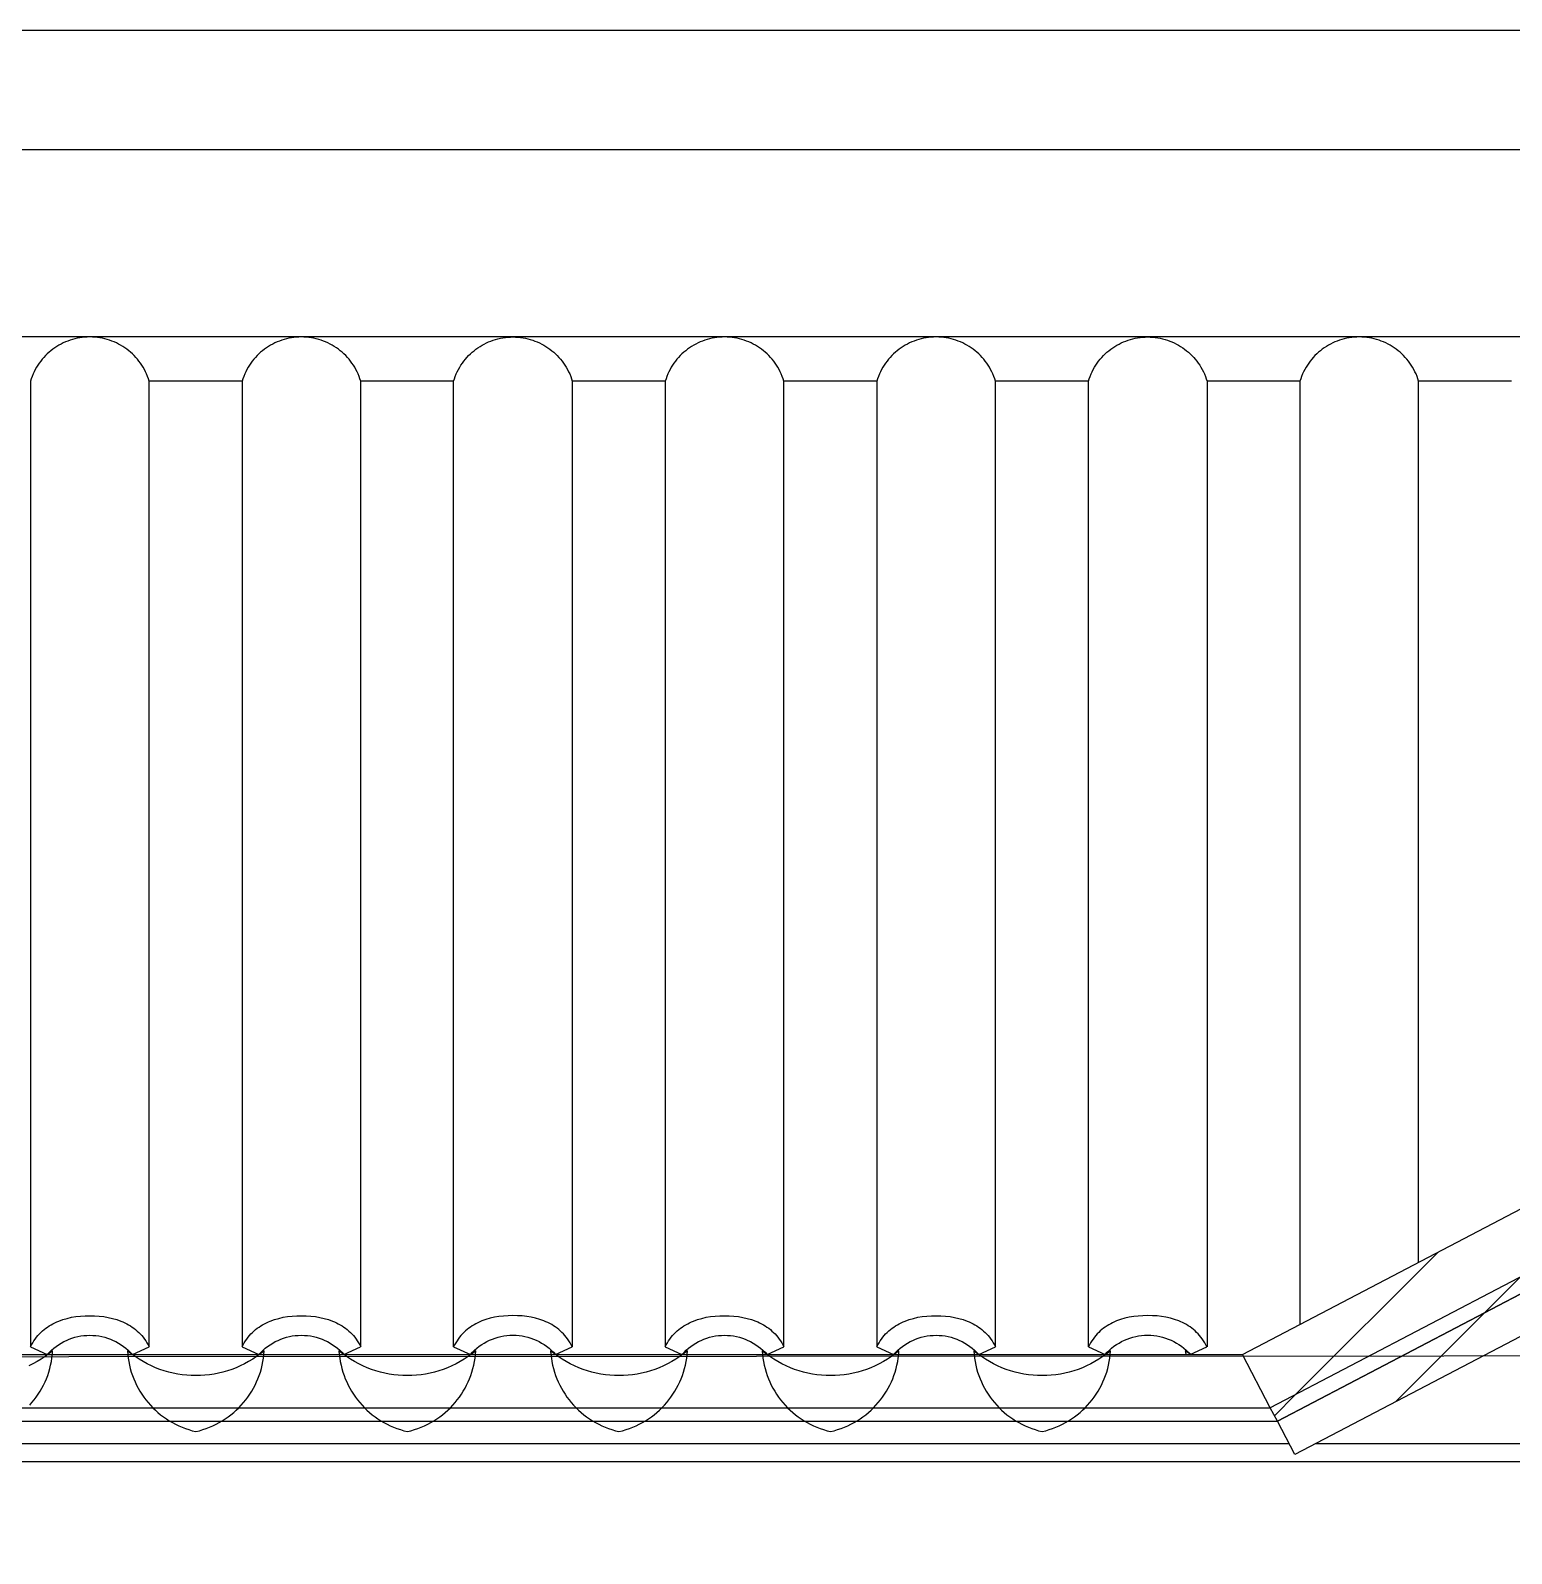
# Model space of a CAD drawing. Extents: x -20250 to 331240, y -699 to 63168.
# Drawn here: x 228946 to 231389, y 13707 to 16220 of the extents above; entities that cross this region are included whole.
import ezdxf

# ---------------------------------------------------------------- set-up
doc = ezdxf.new("R2010")
doc.units = 0
doc.header["$LTSCALE"] = 1000
doc.header["$MEASUREMENT"] = 0
for name, color, linetype in [('DOTE', 1, 'Continuous'), ('PUB_HATCH', 8, 'Continuous'), ('WALL', 9, 'Continuous')]:
    doc.layers.add(name, color=color, linetype=linetype)
doc.layers.add('瓦', color=7, linetype='Continuous', true_color=0x57e157)
pattern_1 = [(45, (-59853.03, 80703.54), (-88.388383, 88.388383), [])]

msp = doc.modelspace()

# ---------------------------------------------------------------- hatches: boundary and pattern name
at = {"layer": 'PUB_HATCH'}
h = msp.add_hatch(dxfattribs=at)
h.set_pattern_fill('普通砖', color=256, scale=50, style=0)
h.set_pattern_definition(pattern_1)
h.paths.add_polyline_path([(234018, 15435.5), (234047.9, 15435.5), (234047.9, 15460.6), (234018, 15460.6), (234018, 15707), (233668.4, 15707), (233668.4, 15325.5), (233130.8, 15041.6), (232515, 14724.1), (231520.7, 14225.2), (230990.9, 13948), (231002.5, 13925.7), (231532.2, 14202.9), (232526.4, 14701.7), (233142.7, 15019.5), (233668.4, 15296.8), (233668.4, 14233.7), (233668.4, 14165.1), (233668.4, 14161.2), (233671.3, 14162.2), (233675.6, 14163.4), (233680, 14164.4), (233684.5, 14165.2), (233689, 14165.8), (233693.6, 14166.2), (233698.2, 14166.3), (233702.9, 14166.2), (233707.5, 14165.8), (233712, 14165.2), (233716.5, 14164.4), (233720.8, 14163.4), (233725.1, 14162.2), (233729.3, 14160.8), (233733.5, 14159.2), (233737.5, 14157.3), (233741.4, 14155.3), (233745.2, 14153.2), (233748.8, 14150.8), (233752.4, 14148.3), (233755.8, 14145.6), (233759.1, 14142.7), (233762.2, 14139.7), (233765.2, 14136.6), (233768.1, 14133.3), (233770.8, 14129.9), (233773.3, 14126.3), (233775.7, 14122.7), (233777.8, 14118.9), (233779.8, 14115), (233781.6, 14111), (233783.3, 14106.8), (233784.7, 14102.7), (233785.9, 14098.3), (233786.9, 14094), (233787.7, 14089.5), (233788.3, 14085), (233788.7, 14080.4), (233788.8, 14075.7), (233788.7, 14071.1), (233788.3, 14066.5), (233787.7, 14062), (233786.9, 14057.5), (233785.9, 14053.1), (233784.7, 14048.8), (233783.3, 14044.6), (233781.6, 14040.5), (233779.8, 14036.5), (233777.8, 14032.6), (233775.7, 14028.8), (233773.3, 14025.2), (233770.8, 14021.6), (233768.1, 14018.2), (233765.2, 14014.9), (233762.2, 14011.7), (233759.1, 14008.7), (233755.8, 14005.9), (233752.4, 14003.2), (233748.8, 14000.7), (233745.2, 13998.3), (233741.4, 13996.2), (233737.5, 13994.2), (233733.5, 13992.3), (233729.3, 13990.7), (233725.1, 13989.3), (233720.8, 13988.1), (233716.5, 13987.1), (233712, 13986.2), (233707.5, 13985.7), (233702.9, 13985.3), (233698.2, 13985.2), (233693.6, 13985.3), (233689, 13985.7), (233684.5, 13986.2), (233680, 13987.1), (233675.6, 13988.1), (233671.3, 13989.3), (233668.4, 13990.3), (233668.4, 12933.6), (234018.1, 12933.6)])
h = msp.add_hatch(dxfattribs=at)
h.set_pattern_fill('普通砖', color=256, scale=50, style=0)
h.set_pattern_definition(pattern_1)
h.paths.add_polyline_path([(233668.4, 15325.5), (233668.4, 15438.9), (233084, 15128.9), (232470.1, 14812.4), (231475.6, 14313.4), (230945, 14035.7), (230990.9, 13948), (231520.7, 14225.2), (232515, 14724.1), (233130.8, 15041.6)])
h = msp.add_hatch(dxfattribs=at)
h.set_pattern_fill('普通砖', color=256, scale=50, style=0)
h.set_pattern_definition(pattern_1)
h.paths.add_polyline_path([(232920.1, 14547.4), (232714, 14569.8), (232523, 14562.3), (232247.7, 14517.4), (231532.2, 14202.9), (231002.5, 13925.7), (231031.2, 13871), (231559, 14147.2), (231577.7, 14155.4), (231578, 14155.6), (231581.9, 14157.6), (231585.9, 14159.4), (231590, 14161), (231591.9, 14161.6), (232259.8, 14455.2), (232261, 14458.2), (232262.8, 14462.2), (232264.8, 14466.1), (232267, 14469.8), (232269.3, 14473.5), (232271.8, 14477.1), (232274.5, 14480.5), (232277.4, 14483.8), (232280.4, 14486.9), (232283.5, 14489.9), (232286.8, 14492.8), (232290.2, 14495.5), (232293.8, 14498), (232297.5, 14500.3), (232301.2, 14502.5), (232305.1, 14504.5), (232309.2, 14506.3), (232313.3, 14508), (232317.5, 14509.4), (232321.8, 14510.6), (232326.1, 14511.6), (232330.6, 14512.4), (232335.1, 14513), (232339.7, 14513.3), (232344.4, 14513.5), (232349, 14513.3), (232353.6, 14513), (232358.2, 14512.4), (232362.6, 14511.6), (232367, 14510.6), (232371.3, 14509.4), (232375.5, 14508), (232379.6, 14506.3), (232383.6, 14504.5), (232387.5, 14502.5), (232391.3, 14500.3), (232395, 14498), (232398.5, 14495.5), (232401.9, 14492.8), (232405.2, 14489.9), (232408.4, 14486.9), (232411.4, 14483.8), (232413.1, 14481.8), (232529.2, 14500.7), (232711.9, 14507.9), (232907, 14486.6), (232909.7, 14490.3), (232912.4, 14493.8), (232915.3, 14497.1), (232918.3, 14500.2), (232921.4, 14503.2), (232924.7, 14506), (232928.1, 14508.7), (232931.7, 14511.2), (232935.3, 14513.6), (232939.1, 14515.8), (232943, 14517.8), (232947, 14519.6), (232951.2, 14521.2), (232955.4, 14522.7), (232959.7, 14523.9), (232964, 14524.9), (232968.5, 14525.7), (232973, 14526.2), (232977.6, 14526.6), (232982.3, 14526.7), (232986.9, 14526.6), (232991.5, 14526.2), (232995.1, 14525.8)])

# ---------------------------------------------------------------- linework, layer by layer
at = {"layer": 'DOTE', "elevation": 0}
for points in [[(236948.1, 16220.3), (221068.8, 16220.3)], [(236948.1, 14035.7), (221068.8, 14028.1)]]:
    msp.add_lwpolyline(points, dxfattribs=at)
at = {"layer": 'WALL'}
for points in [[(234018.1, 10577.2, 0), (234018, 15435.5, 0), (234047.9, 15435.5, 0), (234047.9, 15460.6, 0), (234018, 15460.6, 0), (234018, 15863.6, 0), (233506.4, 15863.6, 0), (233506.4, 16220.3, 0), (224929.8, 16220.3, 0)], [(231172.3, 7405.7, 0), (227462, 7405.7, 0), (227462, 10475.7, 0), (226768.6, 10879.8, 0), (226768.6, 10768.9, 0), (226682.5, 10768.9, 0), (226682.5, 11205.9, 0), (225724.6, 11205.9, 0), (225724.6, 11049.9, 0), (225638.5, 11049.9, 0), (225638.5, 11205.9, 0), (224793.9, 11205.9, 0), (224793.9, 7605.9, 0), (224444.3, 7605.9, 0), (224444.3, 15435.5, 0), (224414.5, 15435.5, 0), (224414.5, 15460.6, 0), (224444.3, 15460.6, 0), (224444.3, 15863.6, 0), (224567, 15863.6, 0), (224567, 16023.9, 0), (233506.4, 16023.9, 0)], [(234018, 15714.6, 0), (224444.3, 15714.6, 0)], [(234018, 15707, 0), (233668.4, 15707, 0), (233668.4, 15325.5, 0), (233130.8, 15041.6, 0), (232515, 14724.1, 0), (231520.7, 14225.2, 0), (230990.9, 13948, 0), (230945, 14035.7, 0), (231475.6, 14313.4, 0), (232470.1, 14812.4, 0), (233084, 15128.9, 0), (233668.4, 15438.9, 0)], [(232260.5, 14455.5, 0), (231559, 14147.2, 0), (231031.2, 13871, 0), (231002.5, 13925.7, 0), (231532.2, 14202.9, 0), (232247.7, 14517.4, 0), (232523, 14562.3, 0), (232714, 14569.8, 0), (232920.1, 14547.4, 0), (233096.1, 14496.8, 0), (233668.4, 14233.7, 0), (233668.4, 15296.8, 0), (233142.7, 15019.5, 0), (232526.4, 14701.7, 0), (231532.2, 14202.9, 0), (231002.5, 13925.7, 0), (230990.9, 13948, 0)], [(227489.4, 14035.7, 0), (230945, 14035.7, 0)], [(227443.5, 13948, 0), (230990.9, 13948, 0)], [(227431.9, 13925.7, 0), (231002.5, 13925.7, 0)], [(231022, 13888.5, 0), (227412.4, 13888.5, 0)], [(231565.8, 13888.5, 0), (231064.7, 13888.5, 0)], [(231565.8, 13858.6, 0), (227001.1, 13858.6, 0)]]:
    msp.add_polyline3d(points, dxfattribs=at)
at = {"layer": '瓦'}
for points in [[(229141.3, 14048.4, 0), (229141.3, 15641.8, 0), (229140, 15645.8, 0), (229138.6, 15649.7, 0), (229137, 15653.6, 0), (229135.2, 15657.3, 0), (229133.4, 15661, 0), (229131.3, 15664.6, 0), (229129.2, 15668, 0), (229126.9, 15671.4, 0), (229124.5, 15674.7, 0), (229122, 15677.8, 0), (229119.3, 15680.9, 0), (229116.5, 15683.8, 0), (229113.7, 15686.7, 0), (229110.7, 15689.3, 0), (229107.6, 15691.9, 0), (229104.4, 15694.4, 0), (229101.1, 15696.7, 0), (229097.8, 15698.9, 0), (229094.3, 15701, 0), (229090.8, 15703, 0), (229087.2, 15704.7, 0), (229083.5, 15706.4, 0), (229079.7, 15707.9, 0), (229075.9, 15709.3, 0), (229072, 15710.5, 0), (229068.1, 15711.6, 0), (229064.1, 15712.5, 0), (229060, 15713.2, 0), (229056, 15713.8, 0), (229051.8, 15714.2, 0), (229047.6, 15714.5, 0), (229043.4, 15714.6, 0), (229039.2, 15714.5, 0), (229035, 15714.2, 0), (229030.9, 15713.8, 0), (229026.8, 15713.2, 0), (229022.8, 15712.5, 0), (229018.8, 15711.6, 0), (229014.8, 15710.5, 0), (229010.9, 15709.3, 0), (229007.1, 15707.9, 0), (229003.4, 15706.4, 0), (228999.7, 15704.7, 0), (228996.1, 15703, 0), (228992.5, 15701, 0), (228989.1, 15698.9, 0), (228985.7, 15696.7, 0), (228982.4, 15694.4, 0), (228979.3, 15691.9, 0), (228976.2, 15689.3, 0), (228973.2, 15686.7, 0), (228970.3, 15683.8, 0), (228967.6, 15680.9, 0), (228964.9, 15677.8, 0), (228962.4, 15674.7, 0), (228960, 15671.4, 0), (228957.7, 15668, 0), (228955.5, 15664.6, 0), (228953.5, 15661, 0), (228951.6, 15657.3, 0), (228949.9, 15653.6, 0), (228948.3, 15649.7, 0), (228946.8, 15645.8, 0), (228945.5, 15641.8, 0), (228945.5, 14048.4, 0), (228947.3, 14051.9, 0), (228949.2, 14055.2, 0), (228951.2, 14058.4, 0), (228953.3, 14061.4, 0), (228955.5, 14064.3, 0), (228957.7, 14067.1, 0), (228960.2, 14069.8, 0), (228962.6, 14072.3, 0), (228965.2, 14074.7, 0), (228967.9, 14077, 0), (228970.7, 14079.2, 0), (228973.5, 14081.2, 0), (228976.4, 14083.2, 0), (228979.5, 14085, 0), (228982.5, 14086.7, 0), (228985.7, 14088.2, 0), (228988.9, 14089.7, 0), (228992.2, 14091.1, 0), (228999, 14093.5, 0), (229005.9, 14095.5, 0), (229013.1, 14097.2, 0), (229020.5, 14098.4, 0), (229028, 14099.2, 0), (229035.7, 14099.7, 0), (229043.5, 14099.9, 0), (229051.2, 14099.7, 0), (229058.9, 14099.2, 0), (229066.4, 14098.4, 0), (229073.8, 14097.1, 0), (229081, 14095.5, 0), (229088, 14093.5, 0), (229094.7, 14091.1, 0), (229098, 14089.7, 0), (229101.2, 14088.2, 0), (229104.4, 14086.6, 0), (229107.5, 14084.9, 0), (229110.5, 14083.1, 0), (229113.4, 14081.1, 0), (229116.2, 14079.1, 0), (229119, 14076.9, 0), (229121.7, 14074.6, 0), (229124.2, 14072.2, 0), (229126.7, 14069.7, 0), (229129.1, 14067, 0), (229131.4, 14064.2, 0), (229133.6, 14061.3, 0), (229135.7, 14058.2, 0), (229137.7, 14055.1, 0), (229139.5, 14051.7, 0), (229141.3, 14048.3, 0)], [(229490.4, 14048.4, 0), (229490.4, 15641.8, 0), (229489.1, 15645.8, 0), (229487.6, 15649.7, 0), (229486, 15653.6, 0), (229484.3, 15657.3, 0), (229482.4, 15661, 0), (229480.4, 15664.6, 0), (229478.2, 15668, 0), (229475.9, 15671.4, 0), (229473.5, 15674.7, 0), (229471, 15677.8, 0), (229468.3, 15680.9, 0), (229465.6, 15683.8, 0), (229462.7, 15686.7, 0), (229459.7, 15689.3, 0), (229456.6, 15691.9, 0), (229453.5, 15694.4, 0), (229450.2, 15696.7, 0), (229446.8, 15698.9, 0), (229443.4, 15701, 0), (229439.8, 15703, 0), (229436.2, 15704.7, 0), (229432.5, 15706.4, 0), (229428.8, 15707.9, 0), (229425, 15709.3, 0), (229421.1, 15710.5, 0), (229417.1, 15711.6, 0), (229413.1, 15712.5, 0), (229409.1, 15713.2, 0), (229405, 15713.8, 0), (229400.9, 15714.2, 0), (229396.7, 15714.5, 0), (229392.5, 15714.6, 0), (229388.3, 15714.5, 0), (229384.1, 15714.2, 0), (229380, 15713.8, 0), (229375.9, 15713.2, 0), (229371.8, 15712.5, 0), (229367.8, 15711.6, 0), (229363.9, 15710.5, 0), (229360, 15709.3, 0), (229356.2, 15707.9, 0), (229352.4, 15706.4, 0), (229348.7, 15704.7, 0), (229345.1, 15703, 0), (229341.6, 15701, 0), (229338.1, 15698.9, 0), (229334.8, 15696.7, 0), (229331.5, 15694.4, 0), (229328.3, 15691.9, 0), (229325.2, 15689.3, 0), (229322.2, 15686.7, 0), (229319.4, 15683.8, 0), (229316.6, 15680.9, 0), (229314, 15677.8, 0), (229311.4, 15674.7, 0), (229309, 15671.4, 0), (229306.7, 15668, 0), (229304.6, 15664.6, 0), (229302.6, 15661, 0), (229300.7, 15657.3, 0), (229298.9, 15653.6, 0), (229297.3, 15649.7, 0), (229295.9, 15645.8, 0), (229294.6, 15641.8, 0), (229294.6, 14048.4, 0), (229296.4, 14051.9, 0), (229298.2, 14055.2, 0), (229300.2, 14058.4, 0), (229302.3, 14061.4, 0), (229304.5, 14064.3, 0), (229306.8, 14067.1, 0), (229309.2, 14069.8, 0), (229311.7, 14072.3, 0), (229314.3, 14074.7, 0), (229317, 14077, 0), (229319.7, 14079.2, 0), (229322.6, 14081.2, 0), (229325.5, 14083.2, 0), (229328.5, 14085, 0), (229331.6, 14086.7, 0), (229334.7, 14088.2, 0), (229338, 14089.7, 0), (229341.2, 14091.1, 0), (229348, 14093.5, 0), (229355, 14095.5, 0), (229362.2, 14097.2, 0), (229369.5, 14098.4, 0), (229377.1, 14099.2, 0), (229384.7, 14099.7, 0), (229392.5, 14099.9, 0), (229400.3, 14099.7, 0), (229407.9, 14099.2, 0), (229415.5, 14098.4, 0), (229422.8, 14097.1, 0), (229430, 14095.5, 0), (229437, 14093.5, 0), (229443.8, 14091.1, 0), (229447.1, 14089.7, 0), (229450.3, 14088.2, 0), (229453.4, 14086.6, 0), (229456.5, 14084.9, 0), (229459.5, 14083.1, 0), (229462.4, 14081.1, 0), (229465.3, 14079.1, 0), (229468, 14076.9, 0), (229470.7, 14074.6, 0), (229473.3, 14072.2, 0), (229475.8, 14069.7, 0), (229478.2, 14067, 0), (229480.5, 14064.2, 0), (229482.7, 14061.3, 0), (229484.7, 14058.2, 0), (229486.7, 14055.1, 0), (229488.6, 14051.7, 0), (229490.3, 14048.3, 0)], [(229643.6, 14048.5, 0), (229671.2, 14035.9, 0), (229674.6, 14039.6, 0), (229678.2, 14043.1, 0), (229682, 14046.3, 0), (229685.9, 14049.4, 0), (229690, 14052.2, 0), (229694.2, 14054.8, 0), (229698.5, 14057.2, 0), (229702.9, 14059.4, 0), (229707.5, 14061.3, 0), (229712.1, 14063, 0), (229716.9, 14064.4, 0), (229721.7, 14065.6, 0), (229726.5, 14066.5, 0), (229731.5, 14067.2, 0), (229736.5, 14067.6, 0), (229741.5, 14067.7, 0), (229746.5, 14067.6, 0), (229751.5, 14067.2, 0), (229756.5, 14066.5, 0), (229761.3, 14065.6, 0), (229766.1, 14064.4, 0), (229770.9, 14063, 0), (229775.5, 14061.3, 0), (229780, 14059.4, 0), (229784.5, 14057.2, 0), (229788.8, 14054.8, 0), (229793, 14052.2, 0), (229797, 14049.4, 0), (229801, 14046.3, 0), (229804.7, 14043.1, 0), (229808.3, 14039.6, 0), (229811.7, 14035.9, 0), (229839.3, 14048.5, 0), (229837.5, 14052, 0), (229835.6, 14055.3, 0), (229833.7, 14058.5, 0), (229831.6, 14061.5, 0), (229829.4, 14064.4, 0), (229827.1, 14067.2, 0), (229824.7, 14069.9, 0), (229822.2, 14072.4, 0), (229819.6, 14074.8, 0), (229816.9, 14077.1, 0), (229814.2, 14079.3, 0), (229811.3, 14081.3, 0), (229808.4, 14083.2, 0), (229805.4, 14085.1, 0), (229802.3, 14086.8, 0), (229799.2, 14088.4, 0), (229795.9, 14089.8, 0), (229792.6, 14091.2, 0), (229785.9, 14093.7, 0), (229778.9, 14095.7, 0), (229771.7, 14097.3, 0), (229764.3, 14098.5, 0), (229756.8, 14099.4, 0), (229749.2, 14099.9, 0), (229741.4, 14100, 0), (229733.6, 14099.9, 0), (229725.9, 14099.3, 0), (229718.4, 14098.5, 0), (229711, 14097.2, 0), (229703.9, 14095.6, 0), (229696.9, 14093.6, 0), (229690.1, 14091.2, 0), (229686.8, 14089.8, 0), (229683.6, 14088.3, 0), (229680.5, 14086.7, 0), (229677.4, 14085, 0), (229674.4, 14083.2, 0), (229671.5, 14081.2, 0), (229668.6, 14079.2, 0), (229665.9, 14077, 0), (229663.2, 14074.7, 0), (229660.6, 14072.3, 0), (229658.1, 14069.8, 0), (229655.7, 14067.2, 0), (229653.5, 14064.3, 0), (229651.3, 14061.4, 0), (229649.2, 14058.4, 0), (229647.2, 14055.2, 0), (229645.3, 14051.9, 0), (229643.6, 14048.4, 0), (229643.6, 15641.8, 0), (229644.9, 15645.8, 0), (229646.3, 15649.7, 0), (229647.9, 15653.6, 0), (229649.7, 15657.3, 0), (229651.6, 15661, 0), (229653.6, 15664.6, 0), (229655.7, 15668, 0), (229658, 15671.4, 0), (229660.5, 15674.7, 0), (229663, 15677.8, 0), (229665.6, 15680.9, 0), (229668.4, 15683.8, 0), (229671.3, 15686.7, 0), (229674.2, 15689.3, 0), (229677.3, 15691.9, 0), (229680.5, 15694.4, 0), (229683.8, 15696.7, 0), (229687.2, 15698.9, 0), (229690.6, 15701, 0), (229694.1, 15703, 0), (229697.7, 15704.7, 0), (229701.4, 15706.4, 0), (229705.2, 15707.9, 0), (229709, 15709.3, 0), (229712.9, 15710.5, 0), (229716.8, 15711.6, 0), (229720.8, 15712.5, 0), (229724.9, 15713.2, 0), (229729, 15713.8, 0), (229733.1, 15714.2, 0), (229737.3, 15714.5, 0), (229741.5, 15714.6, 0), (229745.7, 15714.5, 0), (229749.9, 15714.2, 0), (229754, 15713.8, 0), (229758.1, 15713.2, 0), (229762.2, 15712.5, 0), (229766.2, 15711.6, 0), (229770.1, 15710.5, 0), (229774, 15709.3, 0), (229777.8, 15707.9, 0), (229781.6, 15706.4, 0), (229785.3, 15704.7, 0), (229788.9, 15703, 0), (229792.4, 15701, 0), (229795.9, 15698.9, 0), (229799.2, 15696.7, 0), (229802.5, 15694.4, 0), (229805.7, 15691.9, 0), (229808.7, 15689.3, 0), (229811.7, 15686.7, 0), (229814.6, 15683.8, 0), (229817.4, 15680.9, 0), (229820, 15677.8, 0), (229822.6, 15674.7, 0), (229825, 15671.4, 0), (229827.2, 15668, 0), (229829.4, 15664.6, 0), (229831.4, 15661, 0), (229833.3, 15657.3, 0), (229835.1, 15653.6, 0), (229836.7, 15649.7, 0), (229838.1, 15645.8, 0), (229839.4, 15641.8, 0), (229839.4, 14048.4, 0)], [(230188.5, 14048.4, 0), (230188.5, 15641.8, 0), (230187.2, 15645.8, 0), (230185.7, 15649.7, 0), (230184.1, 15653.6, 0), (230182.4, 15657.3, 0), (230180.5, 15661, 0), (230178.5, 15664.6, 0), (230176.3, 15668, 0), (230174, 15671.4, 0), (230171.6, 15674.7, 0), (230169.1, 15677.8, 0), (230166.4, 15680.9, 0), (230163.7, 15683.8, 0), (230160.8, 15686.7, 0), (230157.8, 15689.3, 0), (230154.7, 15691.9, 0), (230151.6, 15694.4, 0), (230148.3, 15696.7, 0), (230144.9, 15698.9, 0), (230141.5, 15701, 0), (230137.9, 15703, 0), (230134.3, 15704.7, 0), (230130.6, 15706.4, 0), (230126.9, 15707.9, 0), (230123.1, 15709.3, 0), (230119.2, 15710.5, 0), (230115.2, 15711.6, 0), (230111.2, 15712.5, 0), (230107.2, 15713.2, 0), (230103.1, 15713.8, 0), (230099, 15714.2, 0), (230094.8, 15714.5, 0), (230090.6, 15714.6, 0), (230086.4, 15714.5, 0), (230082.2, 15714.2, 0), (230078, 15713.8, 0), (230074, 15713.2, 0), (230069.9, 15712.5, 0), (230065.9, 15711.6, 0), (230062, 15710.5, 0), (230058.1, 15709.3, 0), (230054.2, 15707.9, 0), (230050.5, 15706.4, 0), (230046.8, 15704.7, 0), (230043.2, 15703, 0), (230039.7, 15701, 0), (230036.2, 15698.9, 0), (230032.9, 15696.7, 0), (230029.6, 15694.4, 0), (230026.4, 15691.9, 0), (230023.3, 15689.3, 0), (230020.3, 15686.7, 0), (230017.5, 15683.8, 0), (230014.7, 15680.9, 0), (230012.1, 15677.8, 0), (230009.5, 15674.7, 0), (230007.1, 15671.4, 0), (230004.8, 15668, 0), (230002.7, 15664.6, 0), (230000.7, 15661, 0), (229998.8, 15657.3, 0), (229997, 15653.6, 0), (229995.4, 15649.7, 0), (229994, 15645.8, 0), (229992.7, 15641.8, 0), (229992.7, 14048.4, 0), (229994.5, 14051.9, 0), (229996.3, 14055.2, 0), (229998.3, 14058.4, 0), (230000.4, 14061.4, 0), (230002.6, 14064.3, 0), (230004.9, 14067.1, 0), (230007.3, 14069.8, 0), (230009.8, 14072.3, 0), (230012.4, 14074.7, 0), (230015, 14077, 0), (230017.8, 14079.2, 0), (230020.7, 14081.2, 0), (230023.6, 14083.2, 0), (230026.6, 14085, 0), (230029.7, 14086.7, 0), (230032.8, 14088.2, 0), (230036, 14089.7, 0), (230039.3, 14091.1, 0), (230046.1, 14093.5, 0), (230053.1, 14095.5, 0), (230060.3, 14097.2, 0), (230067.6, 14098.4, 0), (230075.2, 14099.2, 0), (230082.8, 14099.7, 0), (230090.6, 14099.9, 0), (230098.4, 14099.7, 0), (230106, 14099.2, 0), (230113.6, 14098.4, 0), (230120.9, 14097.1, 0), (230128.1, 14095.5, 0), (230135.1, 14093.5, 0), (230141.9, 14091.1, 0), (230145.2, 14089.7, 0), (230148.4, 14088.2, 0), (230151.5, 14086.6, 0), (230154.6, 14084.9, 0), (230157.6, 14083.1, 0), (230160.5, 14081.1, 0), (230163.4, 14079.1, 0), (230166.1, 14076.9, 0), (230168.8, 14074.6, 0), (230171.4, 14072.2, 0), (230173.9, 14069.7, 0), (230176.2, 14067, 0), (230178.5, 14064.2, 0), (230180.7, 14061.3, 0), (230182.8, 14058.2, 0), (230184.8, 14055.1, 0), (230186.7, 14051.7, 0), (230188.4, 14048.3, 0)], [(230537.5, 14048.4, 0), (230537.5, 15641.8, 0), (230536.2, 15645.8, 0), (230534.8, 15649.7, 0), (230533.2, 15653.6, 0), (230531.4, 15657.3, 0), (230529.5, 15661, 0), (230527.5, 15664.6, 0), (230525.4, 15668, 0), (230523.1, 15671.4, 0), (230520.7, 15674.7, 0), (230518.1, 15677.8, 0), (230515.5, 15680.9, 0), (230512.7, 15683.8, 0), (230509.8, 15686.7, 0), (230506.9, 15689.3, 0), (230503.8, 15691.9, 0), (230500.6, 15694.4, 0), (230497.3, 15696.7, 0), (230494, 15698.9, 0), (230490.5, 15701, 0), (230487, 15703, 0), (230483.4, 15704.7, 0), (230479.7, 15706.4, 0), (230475.9, 15707.9, 0), (230472.1, 15709.3, 0), (230468.2, 15710.5, 0), (230464.3, 15711.6, 0), (230460.3, 15712.5, 0), (230456.2, 15713.2, 0), (230452.1, 15713.8, 0), (230448, 15714.2, 0), (230443.8, 15714.5, 0), (230439.6, 15714.6, 0), (230435.4, 15714.5, 0), (230431.2, 15714.2, 0), (230427.1, 15713.8, 0), (230423, 15713.2, 0), (230418.9, 15712.5, 0), (230415, 15711.6, 0), (230411, 15710.5, 0), (230407.1, 15709.3, 0), (230403.3, 15707.9, 0), (230399.5, 15706.4, 0), (230395.9, 15704.7, 0), (230392.2, 15703, 0), (230388.7, 15701, 0), (230385.3, 15698.9, 0), (230381.9, 15696.7, 0), (230378.6, 15694.4, 0), (230375.5, 15691.9, 0), (230372.4, 15689.3, 0), (230369.4, 15686.7, 0), (230366.5, 15683.8, 0), (230363.7, 15680.9, 0), (230361.1, 15677.8, 0), (230358.6, 15674.7, 0), (230356.2, 15671.4, 0), (230353.9, 15668, 0), (230351.7, 15664.6, 0), (230349.7, 15661, 0), (230347.8, 15657.3, 0), (230346.1, 15653.6, 0), (230344.5, 15649.7, 0), (230343, 15645.8, 0), (230341.7, 15641.8, 0), (230341.7, 14048.4, 0), (230343.5, 14051.9, 0), (230345.4, 14055.2, 0), (230347.4, 14058.4, 0), (230349.5, 14061.4, 0), (230351.6, 14064.3, 0), (230353.9, 14067.1, 0), (230356.3, 14069.8, 0), (230358.8, 14072.3, 0), (230361.4, 14074.7, 0), (230364.1, 14077, 0), (230366.9, 14079.2, 0), (230369.7, 14081.2, 0), (230372.6, 14083.2, 0), (230375.6, 14085, 0), (230378.7, 14086.7, 0), (230381.9, 14088.2, 0), (230385.1, 14089.7, 0), (230388.4, 14091.1, 0), (230395.1, 14093.5, 0), (230402.1, 14095.5, 0), (230409.3, 14097.2, 0), (230416.7, 14098.4, 0), (230424.2, 14099.2, 0), (230431.9, 14099.7, 0), (230439.6, 14099.9, 0), (230447.4, 14099.7, 0), (230455.1, 14099.2, 0), (230462.6, 14098.4, 0), (230470, 14097.1, 0), (230477.2, 14095.5, 0), (230484.2, 14093.5, 0), (230490.9, 14091.1, 0), (230494.2, 14089.7, 0), (230497.4, 14088.2, 0), (230500.6, 14086.6, 0), (230503.6, 14084.9, 0), (230506.6, 14083.1, 0), (230509.6, 14081.1, 0), (230512.4, 14079.1, 0), (230515.2, 14076.9, 0), (230517.8, 14074.6, 0), (230520.4, 14072.2, 0), (230522.9, 14069.7, 0), (230525.3, 14067, 0), (230527.6, 14064.2, 0), (230529.8, 14061.3, 0), (230531.9, 14058.2, 0), (230533.9, 14055.1, 0), (230535.7, 14051.7, 0), (230537.5, 14048.3, 0)], [(230690.8, 14048.5, 0), (230718.4, 14035.9, 0), (230721.8, 14039.6, 0), (230725.4, 14043.1, 0), (230729.1, 14046.3, 0), (230733, 14049.4, 0), (230737.1, 14052.2, 0), (230741.3, 14054.8, 0), (230745.6, 14057.2, 0), (230750.1, 14059.4, 0), (230754.6, 14061.3, 0), (230759.3, 14063, 0), (230764, 14064.4, 0), (230768.8, 14065.6, 0), (230773.7, 14066.5, 0), (230778.6, 14067.2, 0), (230783.6, 14067.6, 0), (230788.6, 14067.7, 0), (230793.7, 14067.6, 0), (230798.7, 14067.2, 0), (230803.6, 14066.5, 0), (230808.5, 14065.6, 0), (230813.3, 14064.4, 0), (230818, 14063, 0), (230822.6, 14061.3, 0), (230827.2, 14059.4, 0), (230831.6, 14057.2, 0), (230835.9, 14054.8, 0), (230840.1, 14052.2, 0), (230844.2, 14049.4, 0), (230848.1, 14046.3, 0), (230851.9, 14043.1, 0), (230855.5, 14039.6, 0), (230858.9, 14035.9, 0), (230886.4, 14048.5, 0), (230884.7, 14052, 0), (230882.8, 14055.3, 0), (230880.8, 14058.5, 0), (230878.7, 14061.5, 0), (230876.5, 14064.4, 0), (230874.2, 14067.2, 0), (230871.8, 14069.9, 0), (230869.3, 14072.4, 0), (230866.7, 14074.8, 0), (230864.1, 14077.1, 0), (230861.3, 14079.3, 0), (230858.5, 14081.3, 0), (230855.5, 14083.2, 0), (230852.5, 14085.1, 0), (230849.4, 14086.8, 0), (230846.3, 14088.4, 0), (230843.1, 14089.8, 0), (230839.8, 14091.2, 0), (230833, 14093.7, 0), (230826, 14095.7, 0), (230818.8, 14097.3, 0), (230811.5, 14098.5, 0), (230804, 14099.4, 0), (230796.3, 14099.9, 0), (230788.5, 14100, 0), (230780.7, 14099.9, 0), (230773.1, 14099.3, 0), (230765.5, 14098.5, 0), (230758.2, 14097.2, 0), (230751, 14095.6, 0), (230744, 14093.6, 0), (230737.3, 14091.2, 0), (230734, 14089.8, 0), (230730.8, 14088.3, 0), (230727.6, 14086.7, 0), (230724.5, 14085, 0), (230721.5, 14083.2, 0), (230718.6, 14081.2, 0), (230715.8, 14079.2, 0), (230713, 14077, 0), (230710.3, 14074.7, 0), (230707.8, 14072.3, 0), (230705.3, 14069.8, 0), (230702.9, 14067.2, 0), (230700.6, 14064.3, 0), (230698.4, 14061.4, 0), (230696.3, 14058.4, 0), (230694.3, 14055.2, 0), (230692.5, 14051.9, 0), (230690.7, 14048.4, 0), (230690.7, 15641.8, 0), (230692, 15645.8, 0), (230693.5, 15649.7, 0), (230695.1, 15653.6, 0), (230696.8, 15657.3, 0), (230698.7, 15661, 0), (230700.7, 15664.6, 0), (230702.9, 15668, 0), (230705.2, 15671.4, 0), (230707.6, 15674.7, 0), (230710.1, 15677.8, 0), (230712.8, 15680.9, 0), (230715.5, 15683.8, 0), (230718.4, 15686.7, 0), (230721.4, 15689.3, 0), (230724.5, 15691.9, 0), (230727.7, 15694.4, 0), (230730.9, 15696.7, 0), (230734.3, 15698.9, 0), (230737.7, 15701, 0), (230741.3, 15703, 0), (230744.9, 15704.7, 0), (230748.6, 15706.4, 0), (230752.3, 15707.9, 0), (230756.2, 15709.3, 0), (230760, 15710.5, 0), (230764, 15711.6, 0), (230768, 15712.5, 0), (230772, 15713.2, 0), (230776.1, 15713.8, 0), (230780.2, 15714.2, 0), (230784.4, 15714.5, 0), (230788.6, 15714.6, 0), (230792.9, 15714.5, 0), (230797, 15714.2, 0), (230801.2, 15713.8, 0), (230805.3, 15713.2, 0), (230809.3, 15712.5, 0), (230813.3, 15711.6, 0), (230817.2, 15710.5, 0), (230821.1, 15709.3, 0), (230825, 15707.9, 0), (230828.7, 15706.4, 0), (230832.4, 15704.7, 0), (230836, 15703, 0), (230839.5, 15701, 0), (230843, 15698.9, 0), (230846.4, 15696.7, 0), (230849.6, 15694.4, 0), (230852.8, 15691.9, 0), (230855.9, 15689.3, 0), (230858.9, 15686.7, 0), (230861.7, 15683.8, 0), (230864.5, 15680.9, 0), (230867.2, 15677.8, 0), (230869.7, 15674.7, 0), (230872.1, 15671.4, 0), (230874.4, 15668, 0), (230876.5, 15664.6, 0), (230878.6, 15661, 0), (230880.5, 15657.3, 0), (230882.2, 15653.6, 0), (230883.8, 15649.7, 0), (230885.2, 15645.8, 0), (230886.5, 15641.8, 0), (230886.5, 14048.4, 0)], [(231235.6, 14187.8, 0), (231235.6, 15641.8, 0), (231234.3, 15645.8, 0), (231232.9, 15649.7, 0), (231231.3, 15653.6, 0), (231229.5, 15657.3, 0), (231227.6, 15661, 0), (231225.6, 15664.6, 0), (231223.5, 15668, 0), (231221.2, 15671.4, 0), (231218.8, 15674.7, 0), (231216.2, 15677.8, 0), (231213.6, 15680.9, 0), (231210.8, 15683.8, 0), (231207.9, 15686.7, 0), (231205, 15689.3, 0), (231201.9, 15691.9, 0), (231198.7, 15694.4, 0), (231195.4, 15696.7, 0), (231192.1, 15698.9, 0), (231188.6, 15701, 0), (231185.1, 15703, 0), (231181.5, 15704.7, 0), (231177.8, 15706.4, 0), (231174, 15707.9, 0), (231170.2, 15709.3, 0), (231166.3, 15710.5, 0), (231162.4, 15711.6, 0), (231158.4, 15712.5, 0), (231154.3, 15713.2, 0), (231150.2, 15713.8, 0), (231146.1, 15714.2, 0), (231141.9, 15714.5, 0), (231137.7, 15714.6, 0), (231133.5, 15714.5, 0), (231129.3, 15714.2, 0), (231125.2, 15713.8, 0), (231121.1, 15713.2, 0), (231117, 15712.5, 0), (231113, 15711.6, 0), (231109.1, 15710.5, 0), (231105.2, 15709.3, 0), (231101.4, 15707.9, 0), (231097.6, 15706.4, 0), (231094, 15704.7, 0), (231090.3, 15703, 0), (231086.8, 15701, 0), (231083.4, 15698.9, 0), (231080, 15696.7, 0), (231076.7, 15694.4, 0), (231073.5, 15691.9, 0), (231070.5, 15689.3, 0), (231067.5, 15686.7, 0), (231064.6, 15683.8, 0), (231061.8, 15680.9, 0), (231059.2, 15677.8, 0), (231056.7, 15674.7, 0), (231054.2, 15671.4, 0), (231052, 15668, 0), (231049.8, 15664.6, 0), (231047.8, 15661, 0), (231045.9, 15657.3, 0), (231044.2, 15653.6, 0), (231042.6, 15649.7, 0), (231041.1, 15645.8, 0), (231039.8, 15641.8, 0), (231039.8, 14085.4, 0)], [(229294.5, 15641.8, 0), (229141.3, 15641.8, 0)], [(229643.6, 15641.8, 0), (229490.4, 15641.8, 0)], [(229992.6, 15641.8, 0), (229839.4, 15641.8, 0)], [(230341.7, 15641.8, 0), (230188.5, 15641.8, 0)], [(230690.7, 15641.8, 0), (230537.5, 15641.8, 0)], [(231039.8, 15641.8, 0), (230886.5, 15641.8, 0)], [(231388.8, 15641.8, 0), (231235.6, 15641.8, 0)], [(228945.5, 14048.4, 0), (228973.1, 14035.7, 0), (228976.5, 14039.4, 0), (228980.1, 14042.9, 0), (228983.9, 14046.2, 0), (228987.8, 14049.2, 0), (228991.9, 14052.1, 0), (228996.1, 14054.7, 0), (229000.4, 14057.1, 0), (229004.8, 14059.2, 0), (229009.4, 14061.2, 0), (229014, 14062.8, 0), (229018.7, 14064.3, 0), (229023.6, 14065.4, 0), (229028.4, 14066.4, 0), (229033.4, 14067, 0), (229038.4, 14067.4, 0), (229043.4, 14067.6, 0), (229048.4, 14067.4, 0), (229053.4, 14067, 0), (229058.3, 14066.4, 0), (229063.2, 14065.4, 0), (229068, 14064.3, 0), (229072.8, 14062.8, 0), (229077.4, 14061.2, 0), (229082, 14059.2, 0), (229086.4, 14057.1, 0), (229090.7, 14054.7, 0), (229094.9, 14052.1, 0), (229099, 14049.2, 0), (229102.9, 14046.2, 0), (229106.7, 14042.9, 0), (229110.2, 14039.5, 0), (229113.7, 14035.7, 0), (229141.2, 14048.4, 0)], [(229294.6, 14048.4, 0), (229322.2, 14035.7, 0), (229325.6, 14039.4, 0), (229329.2, 14042.9, 0), (229332.9, 14046.2, 0), (229336.8, 14049.2, 0), (229340.9, 14052.1, 0), (229345.1, 14054.7, 0), (229349.4, 14057.1, 0), (229353.9, 14059.2, 0), (229358.4, 14061.2, 0), (229363.1, 14062.8, 0), (229367.8, 14064.3, 0), (229372.6, 14065.4, 0), (229377.5, 14066.4, 0), (229382.4, 14067, 0), (229387.4, 14067.4, 0), (229392.4, 14067.6, 0), (229397.5, 14067.4, 0), (229402.5, 14067, 0), (229407.4, 14066.4, 0), (229412.3, 14065.4, 0), (229417.1, 14064.3, 0), (229421.8, 14062.8, 0), (229426.5, 14061.2, 0), (229431, 14059.2, 0), (229435.4, 14057.1, 0), (229439.8, 14054.7, 0), (229444, 14052.1, 0), (229448, 14049.2, 0), (229451.9, 14046.2, 0), (229455.7, 14042.9, 0), (229459.3, 14039.5, 0), (229462.7, 14035.7, 0), (229490.2, 14048.4, 0)], [(229992.7, 14048.4, 0), (230020.2, 14035.7, 0), (230023.7, 14039.4, 0), (230027.3, 14042.9, 0), (230031, 14046.2, 0), (230034.9, 14049.2, 0), (230039, 14052.1, 0), (230043.2, 14054.7, 0), (230047.5, 14057.1, 0), (230052, 14059.2, 0), (230056.5, 14061.2, 0), (230061.2, 14062.8, 0), (230065.9, 14064.3, 0), (230070.7, 14065.4, 0), (230075.6, 14066.4, 0), (230080.5, 14067, 0), (230085.5, 14067.4, 0), (230090.5, 14067.6, 0), (230095.6, 14067.4, 0), (230100.5, 14067, 0), (230105.5, 14066.4, 0), (230110.4, 14065.4, 0), (230115.2, 14064.3, 0), (230119.9, 14062.8, 0), (230124.5, 14061.2, 0), (230129.1, 14059.2, 0), (230133.5, 14057.1, 0), (230137.9, 14054.7, 0), (230142.1, 14052.1, 0), (230146.1, 14049.2, 0), (230150, 14046.2, 0), (230153.8, 14042.9, 0), (230157.4, 14039.5, 0), (230160.8, 14035.7, 0), (230188.3, 14048.4, 0)], [(230341.7, 14048.4, 0), (230369.3, 14035.7, 0), (230372.7, 14039.4, 0), (230376.3, 14042.9, 0), (230380.1, 14046.2, 0), (230384, 14049.2, 0), (230388, 14052.1, 0), (230392.2, 14054.7, 0), (230396.6, 14057.1, 0), (230401, 14059.2, 0), (230405.6, 14061.2, 0), (230410.2, 14062.8, 0), (230414.9, 14064.3, 0), (230419.7, 14065.4, 0), (230424.6, 14066.4, 0), (230429.6, 14067, 0), (230434.5, 14067.4, 0), (230439.6, 14067.6, 0), (230444.6, 14067.4, 0), (230449.6, 14067, 0), (230454.5, 14066.4, 0), (230459.4, 14065.4, 0), (230464.2, 14064.3, 0), (230469, 14062.8, 0), (230473.6, 14061.2, 0), (230478.1, 14059.2, 0), (230482.6, 14057.1, 0), (230486.9, 14054.7, 0), (230491.1, 14052.1, 0), (230495.2, 14049.2, 0), (230499.1, 14046.2, 0), (230502.8, 14042.9, 0), (230506.4, 14039.5, 0), (230509.9, 14035.7, 0), (230537.4, 14048.4, 0)], [(228944.2, 13952.2, 0), (228948, 13956.5, 0), (228951.6, 13961, 0), (228955, 13965.6, 0), (228958.3, 13970.4, 0), (228961.4, 13975.2, 0), (228964.3, 13980.2, 0), (228967, 13985.4, 0), (228969.5, 13990.6, 0), (228971.8, 13996, 0), (228973.9, 14001.4, 0), (228975.7, 14007, 0), (228977.4, 14012.6, 0), (228978.8, 14018.4, 0), (228980, 14024.2, 0), (228980.9, 14030.1, 0), (228981.6, 14036, 0), (228982.1, 14042.1, 0), (228975.9, 14037.1, 0), (228969.5, 14032.4, 0), (228963, 14028.1, 0), (228956.4, 14024.1, 0), (228949.6, 14020.4, 0), (228942.6, 14017.1, 0)], [(230860, 14035.7, 0), (230857.7, 14037.3, 0), (230855.3, 14038.8, 0), (230853, 14040.3, 0), (230851.8, 14041.2, 0), (230850.7, 14042.1, 0), (230850.8, 14041.2, 0), (230850.9, 14040.5, 0), (230851.2, 14038.9, 0), (230851.5, 14037.3, 0), (230851.7, 14035.7, 0)]]:
    msp.add_polyline3d(points, dxfattribs=at)
for points in [[(229105.5, 14042.1, 0), (229106, 14036, 0), (229106.7, 14030.1, 0), (229107.6, 14024.2, 0), (229108.8, 14018.4, 0), (229110.2, 14012.6, 0), (229111.9, 14007, 0), (229113.7, 14001.4, 0), (229115.8, 13996, 0), (229118.1, 13990.6, 0), (229120.6, 13985.4, 0), (229123.3, 13980.2, 0), (229126.2, 13975.2, 0), (229129.3, 13970.4, 0), (229132.5, 13965.6, 0), (229136, 13961, 0), (229139.6, 13956.5, 0), (229143.4, 13952.2, 0), (229147.4, 13948, 0), (229151.6, 13944, 0), (229155.9, 13940.2, 0), (229160.3, 13936.5, 0), (229164.9, 13933, 0), (229169.7, 13929.7, 0), (229174.6, 13926.5, 0), (229179.6, 13923.6, 0), (229184.8, 13920.8, 0), (229190.1, 13918.2, 0), (229195.5, 13915.9, 0), (229201, 13913.8, 0), (229206.7, 13911.9, 0), (229212.5, 13910.2, 0), (229218.3, 13908.7, 0), (229224.2, 13910.2, 0), (229229.9, 13911.9, 0), (229235.6, 13913.8, 0), (229241.1, 13915.9, 0), (229246.5, 13918.2, 0), (229251.8, 13920.8, 0), (229257, 13923.6, 0), (229262, 13926.5, 0), (229266.9, 13929.7, 0), (229271.7, 13933, 0), (229276.3, 13936.5, 0), (229280.8, 13940.2, 0), (229285.1, 13944, 0), (229289.2, 13948, 0), (229293.2, 13952.2, 0), (229297, 13956.5, 0), (229300.6, 13961, 0), (229304.1, 13965.6, 0), (229307.4, 13970.4, 0), (229310.5, 13975.2, 0), (229313.4, 13980.2, 0), (229316, 13985.4, 0), (229318.5, 13990.6, 0), (229320.8, 13996, 0), (229322.9, 14001.4, 0), (229324.8, 14007, 0), (229326.4, 14012.6, 0), (229327.8, 14018.4, 0), (229329, 14024.2, 0), (229330, 14030.1, 0), (229330.7, 14036, 0), (229331.1, 14042.1, 0), (229324.9, 14037.1, 0), (229318.6, 14032.4, 0), (229312.1, 14028.1, 0), (229305.4, 14024.1, 0), (229298.6, 14020.4, 0), (229291.7, 14017.1, 0), (229284.7, 14014, 0), (229277.5, 14011.3, 0), (229270.3, 14008.9, 0), (229263, 14006.8, 0), (229255.7, 14005.1, 0), (229248.3, 14003.6, 0), (229240.8, 14002.5, 0), (229233.3, 14001.7, 0), (229225.8, 14001.2, 0), (229218.3, 14001.1, 0), (229210.8, 14001.2, 0), (229203.3, 14001.7, 0), (229195.8, 14002.5, 0), (229188.4, 14003.6, 0), (229181, 14005.1, 0), (229173.6, 14006.8, 0), (229166.3, 14008.9, 0), (229159.1, 14011.3, 0), (229152, 14014, 0), (229145, 14017.1, 0), (229138, 14020.4, 0), (229131.2, 14024.1, 0), (229124.6, 14028.1, 0), (229118.1, 14032.4, 0), (229111.7, 14037.1, 0)], [(229454.5, 14042.1, 0), (229455, 14036, 0), (229455.7, 14030.1, 0), (229456.7, 14024.2, 0), (229457.9, 14018.4, 0), (229459.3, 14012.6, 0), (229460.9, 14007, 0), (229462.8, 14001.4, 0), (229464.9, 13996, 0), (229467.2, 13990.6, 0), (229469.6, 13985.4, 0), (229472.3, 13980.2, 0), (229475.2, 13975.2, 0), (229478.3, 13970.4, 0), (229481.6, 13965.6, 0), (229485, 13961, 0), (229488.7, 13956.5, 0), (229492.5, 13952.2, 0), (229496.5, 13948, 0), (229500.6, 13944, 0), (229504.9, 13940.2, 0), (229509.4, 13936.5, 0), (229514, 13933, 0), (229518.7, 13929.7, 0), (229523.6, 13926.5, 0), (229528.7, 13923.6, 0), (229533.8, 13920.8, 0), (229539.1, 13918.2, 0), (229544.5, 13915.9, 0), (229550.1, 13913.8, 0), (229555.7, 13911.9, 0), (229561.5, 13910.2, 0), (229567.4, 13908.7, 0), (229573.2, 13910.2, 0), (229579, 13911.9, 0), (229584.6, 13913.8, 0), (229590.2, 13915.9, 0), (229595.6, 13918.2, 0), (229600.9, 13920.8, 0), (229606.1, 13923.6, 0), (229611.1, 13926.5, 0), (229616, 13929.7, 0), (229620.7, 13933, 0), (229625.4, 13936.5, 0), (229629.8, 13940.2, 0), (229634.1, 13944, 0), (229638.3, 13948, 0), (229642.2, 13952.2, 0), (229646.1, 13956.5, 0), (229649.7, 13961, 0), (229653.1, 13965.6, 0), (229656.4, 13970.4, 0), (229659.5, 13975.2, 0), (229662.4, 13980.2, 0), (229665.1, 13985.4, 0), (229667.6, 13990.6, 0), (229669.9, 13996, 0), (229672, 14001.4, 0), (229673.8, 14007, 0), (229675.5, 14012.6, 0), (229676.9, 14018.4, 0), (229678.1, 14024.2, 0), (229679, 14030.1, 0), (229679.7, 14036, 0), (229680.2, 14042.1, 0), (229674, 14037.1, 0), (229667.6, 14032.4, 0), (229661.1, 14028.1, 0), (229654.4, 14024.1, 0), (229647.7, 14020.4, 0), (229640.7, 14017.1, 0), (229633.7, 14014, 0), (229626.6, 14011.3, 0), (229619.4, 14008.9, 0), (229612.1, 14006.8, 0), (229604.7, 14005.1, 0), (229597.3, 14003.6, 0), (229589.9, 14002.5, 0), (229582.4, 14001.7, 0), (229574.9, 14001.2, 0), (229567.4, 14001.1, 0), (229559.9, 14001.2, 0), (229552.3, 14001.7, 0), (229544.9, 14002.5, 0), (229537.4, 14003.6, 0), (229530, 14005.1, 0), (229522.7, 14006.8, 0), (229515.4, 14008.9, 0), (229508.2, 14011.3, 0), (229501, 14014, 0), (229494, 14017.1, 0), (229487.1, 14020.4, 0), (229480.3, 14024.1, 0), (229473.6, 14028.1, 0), (229467.1, 14032.4, 0), (229460.7, 14037.1, 0)], [(229803.6, 14042.1, 0), (229804.1, 14036, 0), (229804.8, 14030.1, 0), (229805.7, 14024.2, 0), (229806.9, 14018.4, 0), (229808.3, 14012.6, 0), (229810, 14007, 0), (229811.8, 14001.4, 0), (229813.9, 13996, 0), (229816.2, 13990.6, 0), (229818.7, 13985.4, 0), (229821.4, 13980.2, 0), (229824.3, 13975.2, 0), (229827.4, 13970.4, 0), (229830.6, 13965.6, 0), (229834.1, 13961, 0), (229837.7, 13956.5, 0), (229841.5, 13952.2, 0), (229845.5, 13948, 0), (229849.7, 13944, 0), (229854, 13940.2, 0), (229858.4, 13936.5, 0), (229863, 13933, 0), (229867.8, 13929.7, 0), (229872.7, 13926.5, 0), (229877.7, 13923.6, 0), (229882.9, 13920.8, 0), (229888.2, 13918.2, 0), (229893.6, 13915.9, 0), (229899.1, 13913.8, 0), (229904.8, 13911.9, 0), (229910.5, 13910.2, 0), (229916.4, 13908.7, 0), (229922.3, 13910.2, 0), (229928, 13911.9, 0), (229933.7, 13913.8, 0), (229939.2, 13915.9, 0), (229944.6, 13918.2, 0), (229949.9, 13920.8, 0), (229955.1, 13923.6, 0), (229960.1, 13926.5, 0), (229965, 13929.7, 0), (229969.8, 13933, 0), (229974.4, 13936.5, 0), (229978.9, 13940.2, 0), (229983.2, 13944, 0), (229987.3, 13948, 0), (229991.3, 13952.2, 0), (229995.1, 13956.5, 0), (229998.7, 13961, 0), (230002.2, 13965.6, 0), (230005.5, 13970.4, 0), (230008.6, 13975.2, 0), (230011.5, 13980.2, 0), (230014.1, 13985.4, 0), (230016.6, 13990.6, 0), (230018.9, 13996, 0), (230021, 14001.4, 0), (230022.9, 14007, 0), (230024.5, 14012.6, 0), (230025.9, 14018.4, 0), (230027.1, 14024.2, 0), (230028.1, 14030.1, 0), (230028.8, 14036, 0), (230029.2, 14042.1, 0), (230023, 14037.1, 0), (230016.7, 14032.4, 0), (230010.2, 14028.1, 0), (230003.5, 14024.1, 0), (229996.7, 14020.4, 0), (229989.8, 14017.1, 0), (229982.8, 14014, 0), (229975.6, 14011.3, 0), (229968.4, 14008.9, 0), (229961.1, 14006.8, 0), (229953.8, 14005.1, 0), (229946.4, 14003.6, 0), (229938.9, 14002.5, 0), (229931.4, 14001.7, 0), (229923.9, 14001.2, 0), (229916.4, 14001.1, 0), (229908.9, 14001.2, 0), (229901.4, 14001.7, 0), (229893.9, 14002.5, 0), (229886.5, 14003.6, 0), (229879, 14005.1, 0), (229871.7, 14006.8, 0), (229864.4, 14008.9, 0), (229857.2, 14011.3, 0), (229850.1, 14014, 0), (229843, 14017.1, 0), (229836.1, 14020.4, 0), (229829.3, 14024.1, 0), (229822.7, 14028.1, 0), (229816.2, 14032.4, 0), (229809.8, 14037.1, 0)], [(230152.6, 14042.1, 0), (230153.1, 14036, 0), (230153.8, 14030.1, 0), (230154.8, 14024.2, 0), (230156, 14018.4, 0), (230157.4, 14012.6, 0), (230159, 14007, 0), (230160.9, 14001.4, 0), (230163, 13996, 0), (230165.2, 13990.6, 0), (230167.7, 13985.4, 0), (230170.4, 13980.2, 0), (230173.3, 13975.2, 0), (230176.4, 13970.4, 0), (230179.7, 13965.6, 0), (230183.1, 13961, 0), (230186.8, 13956.5, 0), (230190.6, 13952.2, 0), (230194.6, 13948, 0), (230198.7, 13944, 0), (230203, 13940.2, 0), (230207.5, 13936.5, 0), (230212.1, 13933, 0), (230216.8, 13929.7, 0), (230221.7, 13926.5, 0), (230226.8, 13923.6, 0), (230231.9, 13920.8, 0), (230237.2, 13918.2, 0), (230242.6, 13915.9, 0), (230248.2, 13913.8, 0), (230253.8, 13911.9, 0), (230259.6, 13910.2, 0), (230265.5, 13908.7, 0), (230271.3, 13910.2, 0), (230277.1, 13911.9, 0), (230282.7, 13913.8, 0), (230288.3, 13915.9, 0), (230293.7, 13918.2, 0), (230299, 13920.8, 0), (230304.2, 13923.6, 0), (230309.2, 13926.5, 0), (230314.1, 13929.7, 0), (230318.8, 13933, 0), (230323.5, 13936.5, 0), (230327.9, 13940.2, 0), (230332.2, 13944, 0), (230336.4, 13948, 0), (230340.3, 13952.2, 0), (230344.2, 13956.5, 0), (230347.8, 13961, 0), (230351.2, 13965.6, 0), (230354.5, 13970.4, 0), (230357.6, 13975.2, 0), (230360.5, 13980.2, 0), (230363.2, 13985.4, 0), (230365.7, 13990.6, 0), (230368, 13996, 0), (230370, 14001.4, 0), (230371.9, 14007, 0), (230373.5, 14012.6, 0), (230375, 14018.4, 0), (230376.2, 14024.2, 0), (230377.1, 14030.1, 0), (230377.8, 14036, 0), (230378.3, 14042.1, 0), (230372.1, 14037.1, 0), (230365.7, 14032.4, 0), (230359.2, 14028.1, 0), (230352.5, 14024.1, 0), (230345.7, 14020.4, 0), (230338.8, 14017.1, 0), (230331.8, 14014, 0), (230324.7, 14011.3, 0), (230317.5, 14008.9, 0), (230310.2, 14006.8, 0), (230302.8, 14005.1, 0), (230295.4, 14003.6, 0), (230288, 14002.5, 0), (230280.5, 14001.7, 0), (230273, 14001.2, 0), (230265.5, 14001.1, 0), (230258, 14001.2, 0), (230250.4, 14001.7, 0), (230243, 14002.5, 0), (230235.5, 14003.6, 0), (230228.1, 14005.1, 0), (230220.7, 14006.8, 0), (230213.5, 14008.9, 0), (230206.2, 14011.3, 0), (230199.1, 14014, 0), (230192.1, 14017.1, 0), (230185.2, 14020.4, 0), (230178.4, 14024.1, 0), (230171.7, 14028.1, 0), (230165.2, 14032.4, 0), (230158.8, 14037.1, 0)], [(230501.7, 14042.1, 0), (230502.2, 14036, 0), (230502.9, 14030.1, 0), (230503.8, 14024.2, 0), (230505, 14018.4, 0), (230506.4, 14012.6, 0), (230508.1, 14007, 0), (230509.9, 14001.4, 0), (230512, 13996, 0), (230514.3, 13990.6, 0), (230516.8, 13985.4, 0), (230519.5, 13980.2, 0), (230522.4, 13975.2, 0), (230525.5, 13970.4, 0), (230528.7, 13965.6, 0), (230532.2, 13961, 0), (230535.8, 13956.5, 0), (230539.6, 13952.2, 0), (230543.6, 13948, 0), (230547.7, 13944, 0), (230552.1, 13940.2, 0), (230556.5, 13936.5, 0), (230561.1, 13933, 0), (230565.9, 13929.7, 0), (230570.8, 13926.5, 0), (230575.8, 13923.6, 0), (230581, 13920.8, 0), (230586.3, 13918.2, 0), (230591.7, 13915.9, 0), (230597.2, 13913.8, 0), (230602.9, 13911.9, 0), (230608.6, 13910.2, 0), (230614.5, 13908.7, 0), (230620.4, 13910.2, 0), (230626.1, 13911.9, 0), (230631.8, 13913.8, 0), (230637.3, 13915.9, 0), (230642.7, 13918.2, 0), (230648, 13920.8, 0), (230653.2, 13923.6, 0), (230658.2, 13926.5, 0), (230663.1, 13929.7, 0), (230667.9, 13933, 0), (230672.5, 13936.5, 0), (230677, 13940.2, 0), (230681.3, 13944, 0), (230685.4, 13948, 0), (230689.4, 13952.2, 0), (230693.2, 13956.5, 0), (230696.8, 13961, 0), (230700.3, 13965.6, 0), (230703.6, 13970.4, 0), (230706.7, 13975.2, 0), (230709.5, 13980.2, 0), (230712.2, 13985.4, 0), (230714.7, 13990.6, 0), (230717, 13996, 0), (230719.1, 14001.4, 0), (230721, 14007, 0), (230722.6, 14012.6, 0), (230724, 14018.4, 0), (230725.2, 14024.2, 0), (230726.2, 14030.1, 0), (230726.9, 14036, 0), (230727.3, 14042.1, 0), (230721.1, 14037.1, 0), (230714.8, 14032.4, 0), (230708.2, 14028.1, 0), (230701.6, 14024.1, 0), (230694.8, 14020.4, 0), (230687.9, 14017.1, 0), (230680.9, 14014, 0), (230673.7, 14011.3, 0), (230666.5, 14008.9, 0), (230659.2, 14006.8, 0), (230651.9, 14005.1, 0), (230644.5, 14003.6, 0), (230637, 14002.5, 0), (230629.5, 14001.7, 0), (230622, 14001.2, 0), (230614.5, 14001.1, 0), (230607, 14001.2, 0), (230599.5, 14001.7, 0), (230592, 14002.5, 0), (230584.5, 14003.6, 0), (230577.1, 14005.1, 0), (230569.8, 14006.8, 0), (230562.5, 14008.9, 0), (230555.3, 14011.3, 0), (230548.2, 14014, 0), (230541.1, 14017.1, 0), (230534.2, 14020.4, 0), (230527.4, 14024.1, 0), (230520.8, 14028.1, 0), (230514.2, 14032.4, 0), (230507.9, 14037.1, 0)]]:
    msp.add_polyline3d(points, close=True, dxfattribs=at)

doc.saveas('drawing.dxf')
